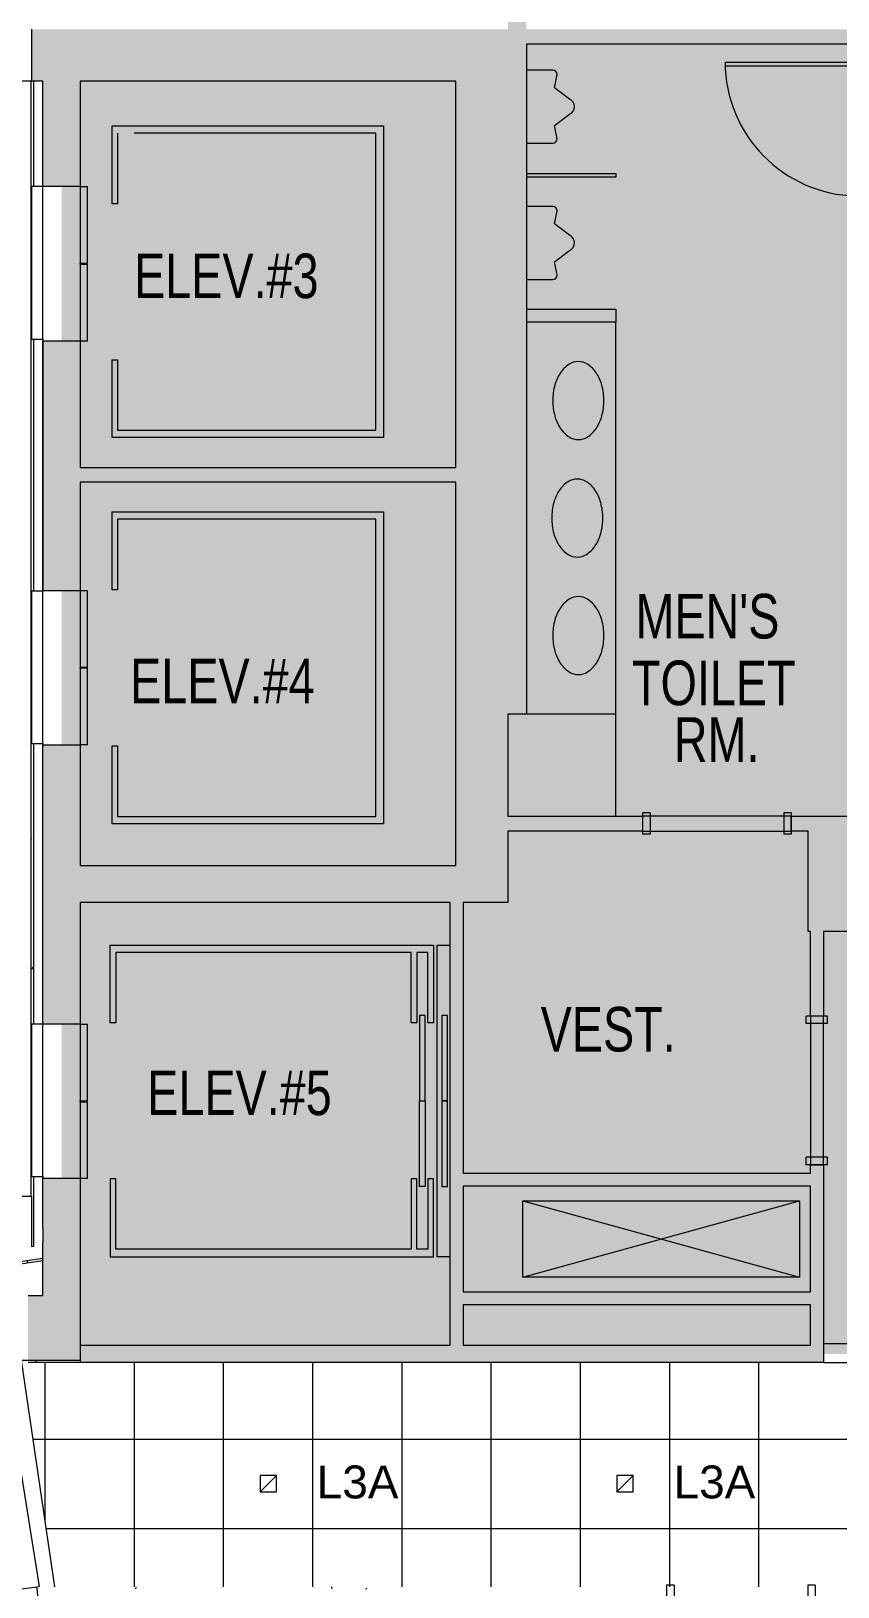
# Model space of a CAD drawing. Header units: inches. Extents: x 389 to 3083, y 11893 to 13691.
# Drawn here: x 1825.6 to 2042.6, y 12581 to 12999.6 of the extents above; entities that cross this region are included whole.
import ezdxf

# ---------------------------------------------------------------- set-up
doc = ezdxf.new("R2010")
doc.units = ezdxf.units.IN
doc.header["$MEASUREMENT"] = 0
for name, color, linetype, lineweight in [('X2$0$A-CLNG', 13, 'Continuous', 13), ('X2$0$A-CLNG-PATT', 13, 'Continuous', 13), ('X2$0$A-DETL', 90, 'Continuous', 13), ('X2$0$A-DETL-GENF', 92, 'Continuous', 9), ('X2$0$A-DETL-MEDM', 33, 'Continuous', 13), ('X2$0$A-DOOR', 31, 'Continuous', 13), ('X2$0$A-DOOR-FRAM', 31, 'Continuous', 20), ('X2$0$A-GENM', 13, 'Continuous', 13), ('X2$0$A-Plmb', 7, 'Continuous', 9), ('X2$0$A-WALL', 113, 'Continuous', 13), ('X2$0$A-WALL-PATT', 111, 'Continuous', 13), ('X2$0$E-LITE-EQPM', 33, 'Continuous', 9), ('X2$0$E-LITE-EQPM-IDEN', 33, 'Continuous', 9), ('X2$0$I-WALL', 2, 'Continuous', 9), ('X2$0$Plaza America BA02$0$17', 7, 'Continuous', 9), ('X2$0$Plaza America BA02$0$51', 7, 'Continuous', 9), ('X2$0$Plaza America BA02$0$9', 7, 'Continuous', 9), ('X2$0$Plaza America_Tower 1_2nd Floor -REVIT_dwg', 8, 'Continuous', 9), ('X2$0$Q-SPCQ', 91, 'Continuous', 9)]:
    doc.layers.add(name, color=color, linetype=linetype, lineweight=lineweight)
doc.styles.add('X2$0$Arial', font='arial.ttf', dxfattribs={"width": 0.75, "height": 12})
doc.styles.add('X2$0$Arial_3', font='arial.ttf', dxfattribs={"height": 8.851796})
pattern_1 = [(0, (-24941.6016, 0), (30.72, 7.68), [1.267, -21.773, 1.267, -21.773, -122.88]), (0, (-24941.6016, 0), (30.72, 7.68), [-46.08, 1.267, -44.813, 1.267, -21.773, -53.76]), (0, (-24941.6016, 0), (30.72, 7.68), [-115.2, 1.267, -14.093, 1.267, -37.133]), (120, (-24930.0816, 3.84), (-22.0110751, 22.7643004), [1.267, -21.773, 1.267, -21.773, -122.88]), (120, (-24930.0816, 3.84), (-22.0110751, 22.7643004), [-46.08, 1.267, -44.813, 1.267, -21.773, -53.76]), (120, (-24930.0816, 3.84), (-22.0110751, 22.7643004), [-115.2, 1.267, -14.093, 1.267, -37.133]), (240, (-24926.2416, 19.2), (-8.7089249, -30.4443004), [1.267, -21.773, 1.267, -21.773, -122.88]), (240, (-24926.2416, 19.2), (-8.7089249, -30.4443004), [-46.08, 1.267, -44.813, 1.267, -21.773, -53.76]), (240, (-24926.2416, 19.2), (-8.7089249, -30.4443004), [-115.2, 1.267, -14.093, 1.267, -37.133])]

# ---------------------------------------------------------------- blocks, each defined once
blk = doc.blocks.new('X2$0$Plaza America_Tower 1_2nd Floor -REVIT_dwg_Plaza America BA02$0$URINAL-5252965-FIRST FLOOR')
at = {"layer": 'X2$0$A-Plmb'}
for p, q in [((26907.51, 12989.11), (26900.43, 12989.11)), ((26900.43, 12969.44), (26907.51, 12969.44))]:
    blk.add_line(p, q, dxfattribs=at)
at = {"layer": 'X2$0$A-Plmb', "flags": 128}
for points in [[(26912.03, 12981.32), (26907.93, 12984.37), (26908.69, 12987.93)], [(26908.69, 12970.62), (26907.93, 12974.17), (26912.03, 12977.23)]]:
    blk.add_lwpolyline(points, dxfattribs=at)
at = {"layer": 'X2$0$A-Plmb'}
for centre, major_axis, start_param, end_param in [((26907.51, 12987.93), (-1.18, 0), 3.141603, 4.712397), ((26911.13, 12979.27), (-2.24, 0), 3.141959, 4.298617), ((26911.13, 12979.27), (2.24, 0), 5.126167, 6.282825), ((26907.51, 12970.62), (1.18, 0), 4.712392, 6.283187)]:
    blk.add_ellipse(centre, major_axis=major_axis, ratio=0.99924, start_param=start_param, end_param=end_param, dxfattribs=at)
blk = doc.blocks.new('X2$0$Plaza America_Tower 1_2nd Floor -REVIT_dwg_Plaza America BA02$0$URINAL-5252975-FIRST FLOOR')
at = {"layer": 'X2$0$A-Plmb'}
for p, q in [((26907.51, 12952.45), (26900.43, 12952.45)), ((26900.43, 12932.78), (26907.51, 12932.78))]:
    blk.add_line(p, q, dxfattribs=at)
at = {"layer": 'X2$0$A-Plmb', "flags": 128}
for points in [[(26912.03, 12944.66), (26907.93, 12947.72), (26908.69, 12951.27)], [(26908.69, 12933.96), (26907.93, 12937.52), (26912.03, 12940.57)]]:
    blk.add_lwpolyline(points, dxfattribs=at)
at = {"layer": 'X2$0$A-Plmb'}
for centre, major_axis, start_param, end_param in [((26907.51, 12951.27), (-1.18, 0), 3.141603, 4.712397), ((26911.13, 12942.62), (-2.24, 0), 3.141959, 4.298617), ((26911.13, 12942.62), (2.24, 0), 5.126167, 6.282825), ((26907.51, 12933.96), (1.18, 0), 4.712392, 6.283187)]:
    blk.add_ellipse(centre, major_axis=major_axis, ratio=0.99924, start_param=start_param, end_param=end_param, dxfattribs=at)
blk = doc.blocks.new('X2$0$Plaza America_Tower 1_2nd Floor -REVIT_dwg-5250115-FIRST FLOOR')
at = {"layer": 'X2$0$A-Plmb'}
blk.add_line((26924.43, 12815.84), (26924.43, 12921.32), dxfattribs=at)
at = {"layer": 'X2$0$A-Plmb', "flags": 128}
for points in [[(26953.93, 12990.26), (26989.92, 12990.26), (26989.92, 12995.26)], [(26953.93, 12989.52), (26953.93, 12991.26), (26990.92, 12991.26), (26990.92, 12995.26)], [(26900.43, 12961.29), (26924.43, 12961.29), (26924.43, 12960.29), (26900.43, 12960.29)]]:
    blk.add_lwpolyline(points, dxfattribs=at)
at = {"layer": 'X2$0$A-Plmb'}
for centre, major_axis, start_param, end_param in [((26989.92, 12991.26), (36.04, 0), 3.190166, 4.740138), ((26914.38, 12906.07), (4.61, 0), 1.570796, 2.134571), ((26914.38, 12906.07), (4.61, 0), 1.007022, 1.570796), ((26918.99, 12901.41), (11.32, 0), 2.56159, 2.876594), ((26916.16, 12903.26), (7.94, 0), 2.134571, 2.56159), ((26912.6, 12903.26), (7.94, 0), 0.580003, 1.007022), ((26909.77, 12901.41), (11.32, 0), 0.264999, 0.580003), ((26923.47, 12900.19), (15.96, 0), 2.876594, 3.141593), ((26905.3, 12900.19), (15.96, 0), 0, 0.264999), ((26923.47, 12900.19), (15.96, 0), 3.141593, 3.406592), ((26905.3, 12900.19), (15.96, 0), 6.018186, 6.283185), ((26918.99, 12898.98), (11.32, 0), 3.406592, 3.721596), ((26909.77, 12898.98), (11.32, 0), 5.703182, 6.018186), ((26916.16, 12897.13), (7.94, 0), 3.721596, 4.148614), ((26914.38, 12894.31), (4.61, 0), 4.148614, 4.712389), ((26914.38, 12894.31), (4.61, 0), 4.712389, 5.276164), ((26912.6, 12897.13), (7.94, 0), 5.276164, 5.703182), ((26915.87, 12871.65), (7.94, 0), 2.134571, 2.56159), ((26914.09, 12874.46), (4.61, 0), 1.570796, 2.134571), ((26914.09, 12874.46), (4.61, 0), 1.007022, 1.570796), ((26912.31, 12871.65), (7.94, 0), 0.580003, 1.007022), ((26918.7, 12869.79), (11.32, 0), 2.56159, 2.876594), ((26909.48, 12869.79), (11.32, 0), 0.264999, 0.580003), ((26923.18, 12868.58), (15.96, 0), 2.876594, 3.141593), ((26905.01, 12868.58), (15.96, 0), 0, 0.264999), ((26923.18, 12868.58), (15.96, 0), 3.141593, 3.406592), ((26905.01, 12868.58), (15.96, 0), 6.018186, 6.283185), ((26918.7, 12867.37), (11.32, 0), 3.406592, 3.721596), ((26915.87, 12865.51), (7.94, 0), 3.721596, 4.148614), ((26912.31, 12865.51), (7.94, 0), 5.276164, 5.703182), ((26909.48, 12867.37), (11.32, 0), 5.703182, 6.018186), ((26914.09, 12862.7), (4.61, 0), 4.148614, 4.712389), ((26914.09, 12862.7), (4.61, 0), 4.712389, 5.276164), ((26918.99, 12838.18), (11.32, 0), 2.56159, 2.876594), ((26916.16, 12840.03), (7.94, 0), 2.134571, 2.56159), ((26914.38, 12842.85), (4.61, 0), 1.570796, 2.134571), ((26914.38, 12842.85), (4.61, 0), 1.007022, 1.570796), ((26912.6, 12840.03), (7.94, 0), 0.580003, 1.007022), ((26909.77, 12838.18), (11.32, 0), 0.264999, 0.580003), ((26923.47, 12836.97), (15.96, 0), 2.876594, 3.141593), ((26905.3, 12836.97), (15.96, 0), 0, 0.264999), ((26923.47, 12836.97), (15.96, 0), 3.141593, 3.406592), ((26905.3, 12836.97), (15.96, 0), 6.018186, 6.283185), ((26918.99, 12835.75), (11.32, 0), 3.406592, 3.721596), ((26909.77, 12835.75), (11.32, 0), 5.703182, 6.018186), ((26916.16, 12833.9), (7.94, 0), 3.721596, 4.148614), ((26914.38, 12831.09), (4.61, 0), 4.148614, 4.712389), ((26914.38, 12831.09), (4.61, 0), 4.712389, 5.276164), ((26912.6, 12833.9), (7.94, 0), 5.276164, 5.703182)]:
    blk.add_ellipse(centre, major_axis=major_axis, ratio=0.99924, start_param=start_param, end_param=end_param, dxfattribs=at)
at = {"layer": 'X2$0$Plaza America BA02$0$17'}
blk.add_line((26899.43, 12684.82), (26973.92, 12664.34), dxfattribs=at)
at = {"layer": 'X2$0$Plaza America BA02$0$17', "flags": 128}
blk.add_lwpolyline([(26899.43, 12664.34), (26973.92, 12684.82), (26973.92, 12664.34), (26899.43, 12664.34), (26899.43, 12684.82), (26973.92, 12684.82)], dxfattribs=at)
at = {"layer": 'X2$0$Plaza America BA02$0$9', "flags": 128}
for points in [[(26790.43, 12972.15), (26790.43, 12953.17), (26788.93, 12953.17), (26788.93, 12974.15), (26861.93, 12974.15), (26861.93, 12932.19), (26861.93, 12890.22), (26788.93, 12890.22), (26788.93, 12911.2), (26790.43, 12911.2), (26790.43, 12892.22), (26794.93, 12892.22), (26859.93, 12892.22)], [(26859.93, 12892.22), (26859.93, 12932.19), (26859.93, 12972.15), (26794.93, 12972.15)], [(26859.93, 12828.27), (26859.93, 12868.24), (26790.43, 12868.24), (26790.43, 12849.25), (26788.93, 12849.25), (26788.93, 12870.24), (26861.93, 12870.24), (26861.93, 12828.27), (26861.93, 12786.3), (26788.93, 12786.3), (26788.93, 12807.29), (26790.43, 12807.29)], [(26790.43, 12807.29), (26790.43, 12788.3), (26859.93, 12788.3), (26859.93, 12828.27)], [(26879.93, 12669.83), (26876.43, 12669.83), (26876.43, 12711.74), (26876.43, 12753.64), (26879.93, 12753.64)]]:
    blk.add_lwpolyline(points, dxfattribs=at)
for points in [[(26831.93, 12751.64), (26789.93, 12751.64), (26789.93, 12732.72), (26788.43, 12732.72), (26788.43, 12753.64), (26831.93, 12753.64), (26875.43, 12753.64), (26875.43, 12732.72), (26873.93, 12732.72), (26873.93, 12751.64), (26870.93, 12751.64), (26870.93, 12732.72), (26869.43, 12732.72), (26869.43, 12751.64)], [(26873.18, 12688.76), (26871.68, 12688.76), (26871.68, 12711.74), (26873.18, 12711.74), (26873.18, 12734.72), (26871.68, 12734.72), (26871.68, 12711.74), (26873.18, 12711.74)], [(26879.18, 12688.76), (26879.18, 12711.74), (26879.18, 12734.72), (26877.68, 12734.72), (26877.68, 12711.74), (26879.18, 12711.74), (26877.68, 12711.74), (26877.68, 12688.76)], [(26873.93, 12690.75), (26873.93, 12671.83), (26870.93, 12671.83), (26870.93, 12690.75), (26869.43, 12690.75), (26869.43, 12671.83), (26831.93, 12671.83), (26789.93, 12671.83), (26789.93, 12690.75), (26788.43, 12690.75), (26788.43, 12669.83), (26831.93, 12669.83), (26875.43, 12669.83), (26875.43, 12690.75)]]:
    blk.add_lwpolyline(points, close=True, dxfattribs=at)
for name in ['X2$0$Plaza America_Tower 1_2nd Floor -REVIT_dwg_Plaza America BA02$0$URINAL-5252965-FIRST FLOOR', 'X2$0$Plaza America_Tower 1_2nd Floor -REVIT_dwg_Plaza America BA02$0$URINAL-5252975-FIRST FLOOR']:
    blk.add_blockref(name, (0, 0))
at = {"layer": 'X2$0$Plaza America BA02$0$51', "char_height": 12, "attachment_point": 1, "line_spacing_factor": 0.938532, "style": 'X2$0$Arial'}
for s, insert, width in [('ELEV.#3', (26794.87, 12939.76), 58.5608), ("MEN'S", (26929.75, 12848.18), 45.6774), ('ELEV.#4', (26793.81, 12830.76), 58.5608), ('TOILET', (26928.82, 12830.23), 51.9727), ('RM.', (26940.07, 12814.97), 27.0844), ('VEST.', (26904.25, 12737.04), 43.0422), ('ELEV.#5', (26798.41, 12719.93), 58.5608)]:
    blk.add_mtext(s, dxfattribs=dict(at, insert=insert, width=width))
blk = doc.blocks.new('X2$0$Single Flush - OTJ_SOLIDFLUSH_ALUM-4757488-FIRST FLOOR')
at = {"layer": 'X2$0$A-DOOR-FRAM'}
for p, q in [((-20, -2.875), (-20, 2.875)), ((-20, 2.875), (-18, 2.875)), ((-18, -2.875), (-18, 2.875)), ((18.000004, -2.875), (18.000004, 2.875)), ((18.000004, 2.875), (20.000004, 2.875)), ((20.000004, -2.875), (20.000004, 2.875)), ((-20, -2.875), (-18, -2.875)), ((18.000004, -2.875), (20.000004, -2.875))]:
    blk.add_line(p, q, dxfattribs=at)
blk = doc.blocks.new('X2$0$Single Flush - OTJ_SOLIDFLUSH_ALUM-4757540-FIRST FLOOR')
at = {"layer": 'X2$0$A-DOOR-FRAM'}
for p, q in [((-20, -2.875), (-20, 2.875)), ((-20, 2.875), (-18, 2.875)), ((-18, -2.875), (-18, 2.875)), ((18.000004, -2.875), (18.000004, 2.875)), ((18.000004, 2.875), (20.000004, 2.875)), ((20.000004, -2.875), (20.000004, 2.875)), ((-20, -2.875), (-18, -2.875)), ((18.000004, -2.875), (20.000004, -2.875))]:
    blk.add_line(p, q, dxfattribs=at)
blk = doc.blocks.new('X2$0$Single Flush - OTJ_SOLIDFLUSH_ALUM-5159735-FIRST FLOOR')
at = {"layer": 'X2$0$A-DOOR-FRAM'}
for p, q in [((-20, -3.125), (-20, 2.625)), ((-20, 2.625), (-18, 2.625)), ((-18, -3.125), (-18, 2.625)), ((18.000004, -3.125), (18.000004, 2.625)), ((18.000004, 2.625), (20.000004, 2.625)), ((20.000004, -3.125), (20.000004, 2.625)), ((-20, -3.125), (-18, -3.125)), ((18.000004, -3.125), (20.000004, -3.125))]:
    blk.add_line(p, q, dxfattribs=at)
blk = doc.blocks.new('X2$0$L-Recessed Square Downlight - 4_  black trim-5264487-FIRST FLOOR')
at = {"layer": 'X2$0$E-LITE-EQPM'}
for p, q in [((-2.1875, -2.1875), (-2.1875, 2.1875)), ((-2.1875, 2.1875), (2.1875, 2.1875)), ((-2.1875, 2.1875), (2.1875, -2.1875)), ((2.1875, 2.1875), (2.1875, -2.1875)), ((2.1875, -2.1875), (-2.1875, -2.1875))]:
    blk.add_line(p, q, dxfattribs=at)
blk = doc.blocks.new('X2$0$Elevator Door-Center _1_ - 41_-5275025-FIRST FLOOR')
at = {"layer": 'X2$0$Q-SPCQ'}
for p, q in [((-4.03, -5), (-24.65, -5)), ((-24.65, -5), (-24.65, -7)), ((-24.65, -7), (-4.03, -7)), ((-4.03, -5), (-4.03, -7)), ((16.85, -5), (-3.78, -5)), ((-3.78, -5), (-3.78, -7)), ((-3.78, -7), (16.85, -7)), ((16.85, -5), (16.85, -7))]:
    blk.add_line(p, q, dxfattribs=at)
blk = doc.blocks.new('X2$0$Elevator Door-Center _1_ - 41_-5275024-FIRST FLOOR')
at = {"layer": 'X2$0$Q-SPCQ'}
for p, q in [((-4.03, 7), (-24.65, 7)), ((-24.65, 7), (-24.65, 5)), ((-24.65, 5), (-4.03, 5)), ((-4.03, 7), (-4.03, 5)), ((16.85, 7), (-3.78, 7)), ((-3.78, 7), (-3.78, 5)), ((-3.78, 5), (16.85, 5)), ((16.85, 7), (16.85, 5))]:
    blk.add_line(p, q, dxfattribs=at)
blk = doc.blocks.new('X2$0$Opening-Door - 300_ x 102_-5310021-FIRST FLOOR')
at = {"layer": 'X2$0$A-DETL-GENF'}
for p, q in [((149.68, 2.13), (-150.32, 2.13)), ((-150.32, -2.12), (149.68, -2.12))]:
    blk.add_line(p, q, dxfattribs=at)
at = {"layer": 'X2$0$A-DETL-MEDM'}
for p, q in [((-150.32, 2.13), (-150.32, -2.12)), ((149.68, -2.12), (149.68, 2.13))]:
    blk.add_line(p, q, dxfattribs=at)
blk = doc.blocks.new('X2$0$Opening-Door - 96_ x 41_-5309854-FIRST FLOOR')
at = {"layer": 'X2$0$A-DETL-GENF'}
for p, q in [((20.18, 1.56), (-20.82, 1.56)), ((-20.82, -1.56), (20.18, -1.56))]:
    blk.add_line(p, q, dxfattribs=at)
at = {"layer": 'X2$0$A-DETL-MEDM'}
for p, q in [((-20.82, 1.56), (-20.82, -1.56)), ((20.18, -1.56), (20.18, 1.56))]:
    blk.add_line(p, q, dxfattribs=at)

msp = doc.modelspace()

# ---------------------------------------------------------------- hatches: boundary and pattern name
at = {"layer": 'X2$0$A-CLNG-PATT'}
h = msp.add_hatch(dxfattribs=at)
h.set_pattern_fill('FP2_1', color=256, style=0, pattern_type=2)
h.set_pattern_definition(pattern_1)
h.paths.add_polyline_path([(1567.92, 12539.22), (1827.6, 12576.07), (1827.01, 12581.01), (1567.92, 12544.26), (1567.92, 12539.24)], flags=0)
at = {"layer": 'X2$0$A-DETL-GENF'}
h = msp.add_hatch(color=256, dxfattribs=at)
h.paths.add_polyline_path([(2305, 12643.67), (2345, 12643.67), (2345, 12644.86), (2346.69, 12644.86), (2346.69, 12862.26), (2256.94, 12862.26), (2256.94, 12644.86), (2305, 12644.86)], flags=0)
h.paths.add_polyline_path([(2038.72, 12643.67), (2108.72, 12643.67), (2108.72, 12659.84), (2148.32, 12659.84), (2148.32, 12683.41), (2151.82, 12683.41), (2151.82, 12644.86), (2252.31, 12644.86), (2252.31, 12726.41), (2248.31, 12726.41), (2248.31, 12733.41), (2252.31, 12733.41), (2252.31, 12916.76), (2312.12, 12916.76), (2312.12, 12996.11), (2132.32, 12996.11), (2132.32, 12862.87), (2192.32, 12862.87), (2192.32, 12859.37), (2156.32, 12859.37), (2156.32, 12733.41), (2203.32, 12733.41), (2203.32, 12726.41), (2151.82, 12726.41), (2151.82, 12723.41), (2148.32, 12723.41), (2148.32, 12757.39), (2146.82, 12757.39), (2146.82, 12760.89), (2148.32, 12760.89), (2148.32, 12859.37), (2106.32, 12859.37), (2106.32, 12814.88), (2102.82, 12814.88), (2102.82, 12859.37), (2050.08, 12859.37), (2050.08, 12771.38), (2102.82, 12771.38), (2102.82, 12774.88), (2106.32, 12774.88), (2106.32, 12760.89), (2106.82, 12760.89), (2106.82, 12757.39), (2038.72, 12757.36), (2038.72, 12734.57), (2035.22, 12734.57), (2035.22, 12757.36), (2034.58, 12757.39), (2034.58, 12784.36), (2030.07, 12784.36), (2030.07, 12788.36), (2046.58, 12788.36), (2046.58, 12862.87), (2108.32, 12862.87), (2108.32, 12996.11), (1958.83, 12996.11), (1958.83, 12815.84), (1953.83, 12815.84), (1953.83, 12788.36), (1990.07, 12788.36), (1990.07, 12784.36), (1953.83, 12784.36), (1953.83, 12765.13), (1941.83, 12765.13), (1941.83, 12692.32), (2035.22, 12692.32), (2035.22, 12694.57), (2038.72, 12694.57), (2038.72, 12645.98)], flags=0)
h.paths.add_polyline_path([(2110.72, 12643.67), (2148.32, 12643.67), (2148.32, 12657.84), (2110.72, 12657.84), (2110.72, 12644.86)], flags=0)
h.paths.add_polyline_path([(2351.69, 12644.86), (2354.35, 12644.86), (2354.35, 12862.26), (2351.31, 12862.26), (2351.31, 12644.86)], flags=0)
h.paths.add_polyline_path([(2358.98, 12644.86), (2364.95, 12644.86), (2364.95, 12862.26), (2358.98, 12862.26), (2358.98, 12676.51)], flags=0)
h.paths.add_polyline_path([(1869.23, 12645.98), (1938.33, 12645.98), (1938.33, 12765.13), (1838.75, 12765.13), (1838.75, 12732.42), (1833.75, 12732.42), (1833.75, 12690.92), (1838.75, 12690.92), (1838.75, 12645.98), (1853.08, 12645.98)], flags=0)
h.paths.add_polyline_path([(1941.83, 12645.98), (2035.22, 12645.98), (2035.22, 12656.84), (1941.83, 12656.84), (1941.83, 12646.14)], flags=0)
h.paths.add_polyline_path([(2035.22, 12660.34), (2035.22, 12688.82), (1941.83, 12688.82), (1941.83, 12660.34), (2004.05, 12660.34)], flags=0)
h.paths.add_polyline_path([(2094.83, 12762.39), (2094.83, 12766.38), (2050.08, 12766.38), (2050.08, 12762.39), (2090.96, 12762.39)], flags=0)
h.paths.add_polyline_path([(1156.86, 12767.11), (1169.11, 12767.11), (1169.11, 12996.11), (1153.75, 12996.11), (1153.75, 12767.11)], flags=0)
h.paths.add_polyline_path([(1260.35, 12767.11), (1263.73, 12767.11), (1263.73, 12996.11), (1217.82, 12996.11), (1217.82, 12999.11), (1177.82, 12999.11), (1177.82, 12996.11), (1173.73, 12996.11), (1173.75, 12767.11), (1260.06, 12767.11)], flags=0)
h.paths.add_polyline_path([(1395.67, 12767.11), (1498.22, 12767.11), (1498.22, 12789.09), (1560.47, 12789.09), (1560.47, 12843.66), (1521.09, 12843.66), (1521.09, 12913.61), (1560.47, 12913.61), (1560.47, 12971.12), (1497.72, 12971.12), (1497.72, 12990.11), (1432.7, 12990.11), (1432.7, 12915.83), (1371.25, 12915.83), (1371.25, 12767.11), (1394.42, 12767.11)], flags=0)
h.paths.add_polyline_path([(1301.73, 12767.11), (1367.25, 12767.11), (1367.25, 12813.56), (1291.54, 12813.56), (1291.54, 12767.11), (1299.98, 12767.11)], flags=0)
h.paths.add_polyline_path([(1520.2, 12767.11), (1560.47, 12767.11), (1560.47, 12785.09), (1502.22, 12785.09), (1502.22, 12767.11)], flags=0)
h.paths.add_polyline_path([(1288.04, 12767.11), (1288.04, 12813.56), (1268.35, 12813.56), (1268.35, 12767.11)], flags=0)
h.paths.add_polyline_path([(1838.75, 12775.13), (1939.83, 12775.13), (1939.83, 12878.23), (1838.75, 12878.23), (1838.75, 12849.04), (1833.75, 12849.04), (1833.75, 12807.54), (1838.75, 12807.54), (1838.75, 12794.48)], flags=0)
h.paths.add_polyline_path([(1671.14, 12776.11), (1671.75, 12776.11), (1671.75, 12808.86), (1677.75, 12808.86), (1677.75, 12850.36), (1671.75, 12850.36), (1671.75, 12878.07), (1582.22, 12878.07), (1582.22, 12776.11), (1670.51, 12776.11)], flags=0)
h.paths.add_polyline_path([(1578.72, 12776.11), (1578.72, 12990.11), (1570.47, 12990.11), (1570.47, 12776.11)], flags=0)
h.paths.add_polyline_path([(1270.14, 12817.56), (1367.25, 12817.56), (1367.25, 12937.11), (1371.25, 12937.11), (1371.25, 12921.83), (1426.7, 12921.83), (1426.7, 12990.11), (1408.22, 12990.11), (1408.22, 12980.62), (1371.25, 12980.62), (1371.25, 12977.11), (1367.25, 12977.11), (1367.25, 12996.11), (1350.25, 12996.11), (1350.25, 12999.11), (1310.25, 12999.11), (1310.25, 12996.11), (1268.35, 12996.11), (1268.35, 12817.56)], flags=0)
h.paths.add_polyline_path([(1560.47, 12847.66), (1560.47, 12909.61), (1525.09, 12909.61), (1525.09, 12847.66), (1552.77, 12847.66)], flags=0)
h.paths.add_polyline_path([(2125.32, 12862.87), (2125.32, 12996.11), (2115.32, 12996.11), (2115.32, 12862.87)], flags=0)
h.paths.add_polyline_path([(2256.94, 12866.89), (2329.12, 12866.89), (2329.12, 12996.11), (2320.12, 12996.11), (2320.12, 12912.76), (2256.94, 12912.76), (2256.94, 12885.78)], flags=0)
h.paths.add_polyline_path([(1582.22, 12882.07), (1671.75, 12882.07), (1671.75, 12911.36), (1677.75, 12911.36), (1677.75, 12952.86), (1671.75, 12952.86), (1671.75, 12984.11), (1673.75, 12984.11), (1673.75, 12990.11), (1582.22, 12990.11), (1582.22, 12909.73)], flags=0)
h.paths.add_polyline_path([(1840.22, 12882.23), (1939.83, 12882.23), (1939.83, 12986.11), (1838.75, 12986.11), (1838.75, 12957.77), (1833.75, 12957.77), (1833.75, 12916.27), (1838.75, 12916.27), (1838.75, 12882.23)], flags=0)
h.paths.add_polyline_path([(1501.72, 12975.12), (1560.47, 12975.12), (1560.47, 12990.11), (1501.72, 12990.11)], flags=0)
h.paths.add_polyline_path([(1371.25, 12985.62), (1392.72, 12985.62), (1392.72, 12988.61), (1371.25, 12988.61)], flags=0)
h.paths.add_polyline_path([(1392.72, 12993.61), (1392.72, 12999.11), (1371.25, 12999.11), (1371.25, 12993.61), (1375.42, 12993.61)], flags=0)
at = {"layer": 'X2$0$A-WALL-PATT'}
for points in [[(1826.25, 12986.11), (1838.75, 12986.11), (1838.75, 13000.11), (1825.63, 13000.11), (1825.63, 12986.11)], [(1953.83, 12986.11), (1953.83, 13000.11), (1838.75, 13000.11), (1838.75, 12986.11), (1952.33, 12986.11)], [(1953.83, 12815.84), (1958.83, 12815.84), (1958.83, 13002.11), (1953.83, 13002.11), (1953.83, 12878.23)], [(1958.83, 12996.11), (2107.08, 12996.11), (2107.08, 13000.11), (1958.83, 13000.11)], [(1828.75, 12959.39), (1838.75, 12959.39), (1838.75, 12986.11), (1828.75, 12986.11), (1828.75, 12971.45)], [(1941.83, 12765.13), (1953.83, 12765.13), (1953.83, 12986.11), (1939.83, 12986.11), (1939.83, 12765.13)], [(1939.83, 12878.23), (1939.83, 12882.23), (1838.75, 12882.23), (1838.75, 12878.23), (1932.33, 12878.23)], [(2035.22, 12757.36), (2050.08, 12757.39), (2050.08, 12784.36), (2034.58, 12784.36), (2034.58, 12757.36)], [(1838.75, 12765.13), (1939.83, 12765.13), (1939.83, 12775.13), (1838.75, 12775.13)], [(1941.83, 12645.98), (1941.83, 12765.13), (1938.33, 12765.13), (1938.33, 12645.98)], [(1828.75, 12659.36), (1838.75, 12659.36), (1838.75, 12690.67), (1828.75, 12690.67), (1828.75, 12661.76)], [(2004.05, 12688.82), (2035.22, 12688.82), (2035.22, 12692.32), (1941.83, 12692.32), (1941.83, 12688.82), (1953.83, 12688.82)], [(1838.75, 12641.98), (1838.75, 12659.36), (1824.75, 12659.36), (1824.75, 12641.98), (1830.22, 12641.98)], [(2004.05, 12656.84), (2035.22, 12656.84), (2035.22, 12660.34), (1941.83, 12660.34), (1941.83, 12656.84)], [(2038.72, 12641.36), (2038.72, 12645.98), (1838.75, 12645.98), (1838.75, 12641.36), (2004.05, 12641.36)]]:
    msp.add_hatch(color=256, dxfattribs=at).paths.add_polyline_path(points, flags=0)
h = msp.add_hatch(dxfattribs=at)
h.set_pattern_fill('FP2_1', color=256, style=0, pattern_type=2)
h.set_pattern_definition(pattern_1)
h.paths.add_polyline_path([(1825.63, 12673.15), (1826.25, 12673.25), (1826.25, 12691.42), (1825.63, 12691.42), (1825.63, 12674.47)], flags=0)
h.paths.add_polyline_path([(1825.63, 12732.42), (1826.25, 12732.42), (1826.25, 12807.91), (1825.63, 12807.91), (1825.63, 12765.13)], flags=0)
h.paths.add_polyline_path([(1826.25, 12848.91), (1826.25, 12916.77), (1825.63, 12916.77), (1825.63, 12848.91)], flags=0)
h.paths.add_polyline_path([(1826.25, 12957.77), (1826.25, 12986.11), (1825.63, 12986.11), (1825.63, 12957.77)], flags=0)
h = msp.add_hatch(color=256, dxfattribs=at)
h.paths.add_polyline_path([(1828.75, 12850.91), (1838.75, 12850.91), (1838.75, 12916.27), (1828.75, 12916.27), (1828.75, 12912.46)], flags=0)
h.paths.add_polyline_path([(1838.75, 12957.77), (1838.75, 12959.39), (1828.75, 12959.39), (1828.75, 12957.77), (1830.22, 12957.77)], flags=0)
h = msp.add_hatch(color=256, dxfattribs=at)
h.paths.add_polyline_path([(1838.75, 12690.67), (1838.75, 12690.92), (1828.75, 12690.92), (1828.75, 12690.67)], flags=0)
h.paths.add_polyline_path([(1838.75, 12732.42), (1838.75, 12807.54), (1828.75, 12807.54), (1828.75, 12732.42)], flags=0)
h.paths.add_polyline_path([(1838.75, 12849.04), (1838.75, 12850.91), (1828.75, 12850.91), (1828.75, 12849.04)], flags=0)
h = msp.add_hatch(color=256, dxfattribs=at)
h.paths.add_polyline_path([(2050.08, 12784.36), (2050.08, 12784.36), (2050.08, 12788.36), (2030.07, 12788.36), (2030.07, 12784.36), (2046.58, 12784.36)], flags=0)
h.paths.add_polyline_path([(1953.83, 12784.36), (1990.07, 12784.36), (1990.07, 12788.36), (1953.83, 12788.36)], flags=0)
h = msp.add_hatch(color=256, dxfattribs=at)
h.paths.add_polyline_path([(2038.72, 12645.98), (2038.72, 12694.57), (2035.22, 12694.57), (2035.22, 12645.98)], flags=0)
h.paths.add_polyline_path([(2038.72, 12734.57), (2038.72, 12757.36), (2035.22, 12757.36), (2035.22, 12734.57)], flags=0)
h = msp.add_hatch(dxfattribs=at)
h.set_pattern_fill('FP2_1', color=256, style=0, pattern_type=2)
h.set_pattern_definition(pattern_1)
h.paths.add_polyline_path([(1687.75, 12652.09), (1691.67, 12652.67), (1691.55, 12653.29), (1687.75, 12652.73), (1687.75, 12652.17)], flags=0)
h.paths.add_polyline_path([(1695.26, 12653.21), (1706.72, 12654.9), (1706.56, 12655.51), (1695.14, 12653.82), (1695.21, 12653.45)], flags=0)
h.paths.add_polyline_path([(1710.33, 12655.44), (1730.23, 12658.39), (1730.14, 12659.01), (1710.17, 12656.05)], flags=0)
h.paths.add_polyline_path([(1804.42, 12669.38), (1822, 12671.98), (1822, 12672.62), (1804.33, 12670)], flags=0)
h.paths.add_polyline_path([(1825.63, 12672.52), (1826.25, 12672.62), (1826.25, 12673.25), (1825.63, 12673.15), (1825.63, 12672.52)], flags=0)
h = msp.add_hatch(dxfattribs=at)
h.set_pattern_fill('FP2_1', color=256, style=0, pattern_type=2)
h.set_pattern_definition(pattern_1)
h.paths.add_polyline_path([(1687.95, 12647.83), (1690.9, 12648.26), (1690.81, 12648.88), (1687.86, 12648.45), (1687.9, 12648.17)], flags=0)
h.paths.add_polyline_path([(1694.49, 12648.8), (1730.85, 12654.18), (1730.76, 12654.8), (1694.4, 12649.41), (1694.48, 12648.88)], flags=0)
h.paths.add_polyline_path([(1805.04, 12665.18), (1814.98, 12666.65), (1814.89, 12667.27), (1804.95, 12665.79)], flags=0)
h.paths.add_polyline_path([(1818.57, 12667.18), (1828.75, 12668.69), (1828.75, 12669.32), (1818.48, 12667.8), (1818.56, 12667.27)], flags=0)
h = msp.add_hatch(dxfattribs=at)
h.set_pattern_fill('FP2_1', color=256, style=0, pattern_type=2)
h.set_pattern_definition(pattern_1)
h.paths.add_polyline_path([(1822.39, 12641.36), (1838.75, 12641.36), (1838.75, 12641.98), (1818.64, 12641.98), (1818.73, 12641.36), (1822.3, 12641.36)], flags=0)
h = msp.add_hatch(dxfattribs=at)
h.set_pattern_fill('FP2_1', color=256, style=0, pattern_type=2)
h.set_pattern_definition(pattern_1)
h.paths.add_polyline_path([(2036.52, 12580.36), (2052.43, 12580.36), (2052.43, 12580.98), (2036.52, 12580.98)], flags=0)
h.paths.add_polyline_path([(1827.7, 12580.36), (1996.52, 12580.36), (1996.52, 12580.98), (1827.04, 12580.98), (1827.14, 12580.36), (1827.6, 12580.36)], flags=0)

# ---------------------------------------------------------------- linework, layer by layer
at = {"layer": 'X2$0$A-CLNG'}
for p, q in [((2108.72, 12646.36), (2038.72, 12646.36)), ((1818.16, 12641.36), (1827.7, 12581.11)), ((1831.97, 12580.98), (1823.03, 12641.36)), ((2038.72, 12641.36), (2108.72, 12641.36)), ((1567.92, 12544.26), (1827.7, 12581.11)), ((1827.04, 12581.01), (1827.6, 12576.05))]:
    msp.add_line(p, q, dxfattribs=at)
at = {"layer": 'X2$0$A-CLNG-PATT'}
for p, q in [((1829.36, 12598.57), (1829.36, 12641.36)), ((1853.36, 12580.98), (1853.36, 12641.36)), ((1877.36, 12580.98), (1877.36, 12641.36)), ((1901.36, 12580.98), (1901.36, 12641.36)), ((1925.36, 12580.98), (1925.36, 12641.36)), ((1949.36, 12580.98), (1949.36, 12641.36)), ((1973.36, 12580.98), (1973.36, 12641.36)), ((1997.36, 12580.98), (1997.36, 12641.36)), ((2021.36, 12580.98), (2021.36, 12641.36)), ((1826.08, 12620.73), (2568.77, 12620.73)), ((1829.64, 12596.73), (2568.77, 12596.73))]:
    msp.add_line(p, q, dxfattribs=at)
at = {"layer": 'X2$0$A-DETL'}
for p, q in [((1958.83, 12924.82), (1982.83, 12924.82)), ((1958.83, 12924.82), (1982.83, 12924.82)), ((1982.83, 12924.82), (1982.83, 12921.32)), ((1982.83, 12924.82), (1982.83, 12921.32)), ((1982.83, 12921.32), (1958.83, 12921.32)), ((1982.83, 12921.32), (1958.83, 12921.32)), ((1982.83, 12815.84), (1982.83, 12921.32)), ((1982.83, 12815.84), (1982.83, 12921.32)), ((1982.83, 12815.84), (1958.83, 12815.84)), ((1982.83, 12815.84), (1958.83, 12815.84)), ((1982.83, 12788.36), (1982.83, 12815.84)), ((1982.83, 12788.36), (1982.83, 12815.84))]:
    msp.add_line(p, q, dxfattribs=at)
at = {"layer": 'X2$0$A-WALL'}
for p, q in [((2108.32, 12996.11), (1958.83, 12996.11)), ((1828.75, 12986.11), (1825.63, 12986.11)), ((1826.25, 12986.11), (1826.25, 12957.77)), ((1828.75, 12957.77), (1828.75, 12986.11)), ((1939.83, 12986.11), (1838.75, 12986.11)), ((1838.75, 12986.11), (1838.75, 12957.77)), ((1939.83, 12882.23), (1939.83, 12986.11)), ((1838.75, 12957.77), (1828.75, 12957.77)), ((1838.75, 12936.89), (1838.75, 12937.14)), ((1826.25, 12916.77), (1826.25, 12848.91)), ((1828.75, 12849.04), (1828.75, 12916.27)), ((1828.75, 12916.27), (1838.75, 12916.27)), ((1838.75, 12916.27), (1838.75, 12882.23)), ((1838.75, 12882.23), (1939.83, 12882.23)), ((1939.83, 12878.23), (1838.75, 12878.23)), ((1838.75, 12878.23), (1838.75, 12849.04)), ((1939.83, 12775.13), (1939.83, 12878.23)), ((1838.75, 12849.04), (1828.75, 12849.04)), ((1838.75, 12828.16), (1838.75, 12828.41)), ((1953.83, 12815.84), (1953.83, 12788.36)), ((1826.25, 12807.91), (1826.25, 12732.42)), ((1828.75, 12732.42), (1828.75, 12807.54)), ((1828.75, 12807.54), (1838.75, 12807.54)), ((1838.75, 12807.54), (1838.75, 12775.13)), ((1953.83, 12788.36), (1990.07, 12788.36)), ((1990.07, 12788.36), (1990.07, 12784.36)), ((2030.07, 12788.36), (1990.07, 12788.36)), ((2030.07, 12788.36), (2046.58, 12788.36)), ((2030.07, 12784.36), (2030.07, 12788.36)), ((1990.07, 12784.36), (1953.83, 12784.36)), ((1953.83, 12784.36), (1953.83, 12765.13)), ((1990.07, 12784.36), (2030.07, 12784.36)), ((2034.58, 12784.36), (2030.07, 12784.36)), ((2034.58, 12757.36), (2034.58, 12784.36)), ((1838.75, 12775.13), (1939.83, 12775.13)), ((1938.33, 12765.13), (1838.75, 12765.13)), ((1838.75, 12765.13), (1838.75, 12732.42)), ((1953.83, 12765.13), (1941.83, 12765.13)), ((2035.22, 12757.36), (2034.58, 12757.36)), ((2050.08, 12757.36), (2038.72, 12757.36)), ((1838.75, 12732.42), (1828.75, 12732.42)), ((1838.75, 12711.54), (1838.75, 12711.79)), ((1826.25, 12691.42), (1826.25, 12672.61)), ((1828.75, 12690.92), (1838.75, 12690.92)), ((1828.75, 12677.4), (1828.75, 12690.92)), ((1838.75, 12690.92), (1838.75, 12641.36)), ((1828.75, 12677.4), (1828.75, 12673.62)), ((1825.63, 12673.15), (1825.63, 12672.52)), ((1826.25, 12672.61), (1825.63, 12672.52)), ((1828.75, 12668.69), (1828.75, 12673.62)), ((1828.75, 12669.32), (1818.48, 12667.8)), ((1828.75, 12659.36), (1828.75, 12668.69)), ((1824.75, 12659.36), (1828.75, 12659.36)), ((1838.75, 12645.98), (1938.33, 12645.98)), ((1941.83, 12645.98), (2035.22, 12645.98)), ((2038.72, 12645.98), (2038.72, 12641.36)), ((1818.64, 12641.98), (1838.75, 12641.98)), ((2038.72, 12641.36), (1824.75, 12641.36))]:
    msp.add_line(p, q, dxfattribs=at)
at = {"layer": 'X2$0$I-WALL'}
for p, q in [((1825.63, 13000.11), (1825.63, 12986.13)), ((1958.83, 12996.11), (1958.83, 12815.84)), ((1828.75, 12916.77), (1828.75, 12848.91)), ((1958.83, 12815.84), (1953.83, 12815.84)), ((1828.75, 12807.91), (1828.75, 12807.54)), ((1938.33, 12645.98), (1938.33, 12765.13)), ((1941.83, 12765.13), (1941.83, 12692.32)), ((2035.22, 12734.57), (2035.22, 12757.36)), ((2038.72, 12757.36), (2038.72, 12734.57)), ((2038.72, 12734.57), (2035.22, 12734.57)), ((2035.22, 12734.57), (2035.22, 12694.57)), ((2038.72, 12694.57), (2038.72, 12734.57)), ((2035.22, 12692.32), (2035.22, 12694.57)), ((2035.22, 12694.57), (2038.72, 12694.57)), ((2038.72, 12694.57), (2038.72, 12645.98)), ((1828.75, 12691.42), (1828.75, 12690.92)), ((1941.83, 12692.32), (2035.22, 12692.32)), ((1941.83, 12688.82), (1941.83, 12660.34)), ((2035.22, 12688.82), (1941.83, 12688.82)), ((2035.22, 12660.34), (2035.22, 12688.82)), ((1825.63, 12686.13), (1825.63, 12673.15)), ((1828.75, 12668.69), (1818.57, 12667.18)), ((1941.83, 12660.34), (2035.22, 12660.34)), ((1941.83, 12656.84), (1941.83, 12645.98)), ((2035.22, 12656.84), (1941.83, 12656.84)), ((2035.22, 12645.98), (2035.22, 12656.84))]:
    msp.add_line(p, q, dxfattribs=at)

# ---------------------------------------------------------------- block references
at = {"layer": 'X2$0$A-DOOR'}
for name, p, rotation in [('X2$0$Single Flush - OTJ_SOLIDFLUSH_ALUM-4757540-FIRST FLOOR', (2010.07, 12786.36), 180), ('X2$0$Single Flush - OTJ_SOLIDFLUSH_ALUM-4757488-FIRST FLOOR', (2036.97, 12714.57), 90), ('X2$0$Single Flush - OTJ_SOLIDFLUSH_ALUM-5159735-FIRST FLOOR', (2016.52, 12578.36), 180)]:
    msp.add_blockref(name, p, dxfattribs=dict(at, rotation=rotation))
at = {"layer": 'X2$0$A-GENM'}
for name, p, rotation in [('X2$0$Opening-Door - 300_ x 102_-5310021-FIRST FLOOR', (1823.5, 12836.46), 90), ('X2$0$Opening-Door - 96_ x 41_-5309854-FIRST FLOOR', (1827.19, 12936.94), 270), ('X2$0$Opening-Door - 96_ x 41_-5309854-FIRST FLOOR', (1827.19, 12828.09), 270), ('X2$0$Opening-Door - 96_ x 41_-5309854-FIRST FLOOR', (1827.19, 12711.6), 270)]:
    msp.add_blockref(name, p, dxfattribs=dict(at, rotation=rotation))
at = {"layer": 'X2$0$E-LITE-EQPM', "extrusion": (0, 0, -1), "rotation": 180}
for p in [(-1889.36, 12608.79), (-1985.36, 12608.79)]:
    msp.add_blockref('X2$0$L-Recessed Square Downlight - 4_  black trim-5264487-FIRST FLOOR', p, dxfattribs=at)
at = {"layer": 'X2$0$Plaza America_Tower 1_2nd Floor -REVIT_dwg'}
msp.add_blockref('X2$0$Plaza America_Tower 1_2nd Floor -REVIT_dwg-5250115-FIRST FLOOR', (-24941.6, 0), dxfattribs=at)
at = {"layer": 'X2$0$Q-SPCQ'}
for name, p, rotation in [('X2$0$Elevator Door-Center _1_ - 41_-5275025-FIRST FLOOR', (1833.75, 12940.92), 90), ('X2$0$Elevator Door-Center _1_ - 41_-5275024-FIRST FLOOR', (1833.75, 12824.38), 270), ('X2$0$Elevator Door-Center _1_ - 41_-5275025-FIRST FLOOR', (1833.75, 12715.57), 90)]:
    msp.add_blockref(name, p, dxfattribs=dict(at, rotation=rotation))

# ---------------------------------------------------------------- texts
at = {"layer": 'X2$0$E-LITE-EQPM-IDEN', "char_height": 8.852, "width": 26.244, "attachment_point": 2, "line_spacing_factor": 0.938532, "style": 'X2$0$Arial_3'}
for insert in [(1913.4, 12613.64), (2009.4, 12613.64)]:
    msp.add_mtext('L3A', dxfattribs=dict(at, insert=insert))

doc.saveas('drawing.dxf')
